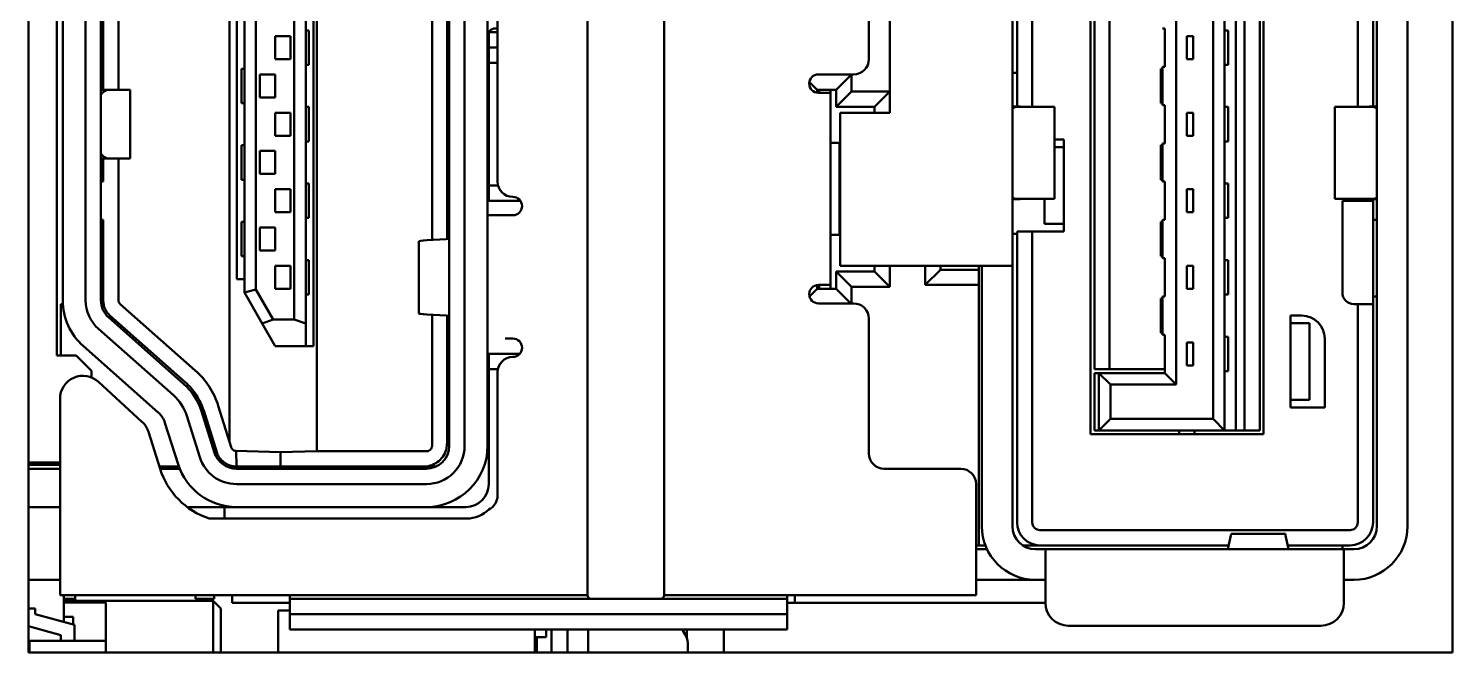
# Model space of a CAD drawing. Header units: millimetres. Extents: x 0 to 1863, y -9 to 1040.
# Drawn here: x 527.78 to 546.38, y 623.22 to 631.37 of the extents above; entities that cross this region are included whole.
import ezdxf

# ---------------------------------------------------------------- set-up
doc = ezdxf.new("R2010")
doc.units = ezdxf.units.MM
doc.header["$LTSCALE"] = 3.5
doc.layers.add('외형선(ISO)', color=7, linetype='Continuous', lineweight=50)

msp = doc.modelspace()

# ---------------------------------------------------------------- linework, layer by layer
at = {"layer": '외형선(ISO)'}
for p, q in [((527.7781, 623.2218), (527.7781, 641.8218)), ((546.3781, 641.8218), (546.3781, 623.2218)), ((535.0798, 624.2215), (535.0798, 641.0215)), ((536.0798, 641.0215), (536.0798, 624.2215)), ((545.3898, 624.8715), (545.3898, 640.3715)), ((545.7898, 640.3715), (545.7898, 624.8715)), ((531.5448, 639.3915), (531.5448, 625.8515)), ((533.2748, 639.3215), (533.2748, 625.9215)), ((533.4748, 639.3215), (533.4748, 625.9215)), ((533.7748, 625.9215), (533.7748, 639.3215)), ((530.4048, 625.9727), (530.4048, 639.2702)), ((541.6498, 626.0715), (541.6498, 639.1715)), ((543.8598, 639.1215), (543.8598, 626.1215)), ((543.9098, 639.1715), (543.9098, 626.0715)), ((543.6598, 626.1215), (543.6598, 638.9215)), ((543.5498, 626.1215), (543.5498, 638.2715)), ((528.1498, 638.1415), (528.1498, 627.1015)), ((531.4998, 638.0215), (531.4998, 627.2215)), ((543.3998, 626.1215), (543.3998, 638.1215)), ((543.2498, 626.2715), (543.2498, 637.9715)), ((531.2498, 637.6715), (531.2498, 627.5715)), ((531.3998, 637.724), (531.3998, 627.519)), ((542.7698, 637.5215), (542.7698, 626.7215)), ((530.5998, 627.9215), (530.5998, 637.3215)), ((530.7498, 627.9613), (530.7498, 637.2816)), ((541.6998, 626.9215), (541.6998, 637.3215)), ((541.8998, 626.9215), (541.8998, 637.3215)), ((530.4998, 637.1465), (530.4998, 628.0965)), ((533.0501, 628.6103), (533.0501, 636.6326)), ((533.2448, 636.6208), (533.2448, 628.6222)), ((533.9048, 629.3715), (533.9048, 635.8715)), ((540.6898, 630.3534), (540.6898, 634.8895)), ((540.8898, 630.3465), (540.8898, 634.8965)), ((545.1398, 634.8965), (545.1398, 630.3465)), ((545.3398, 634.889), (545.3398, 630.3539)), ((528.7548, 630.5715), (528.7548, 634.6715)), ((528.9545, 634.6715), (528.9545, 630.5715)), ((538.7548, 630.9715), (538.7548, 634.2715)), ((528.7248, 627.8215), (528.7248, 632.6215)), ((528.2248, 627.8215), (528.2248, 632.4215)), ((528.5248, 627.8215), (528.5248, 632.4215)), ((539.0298, 632.5815), (539.0298, 630.2715)), ((540.6298, 632.5815), (540.6298, 628.2715)), ((531.4398, 631.3465), (531.3998, 631.3465)), ((531.4398, 631.3465), (531.4398, 630.8965)), ((533.7898, 631.3241), (533.7898, 631.3215)), ((533.7898, 631.3215), (533.7898, 631.1215)), ((533.7898, 631.3215), (533.9048, 631.3215)), ((533.9048, 631.3715), (533.8748, 631.3715)), ((542.5898, 631.3715), (542.6198, 631.3715)), ((542.6198, 631.3715), (542.6198, 630.8715)), ((543.4498, 631.3465), (543.3998, 631.3465)), ((543.4498, 631.3465), (543.4498, 630.8965)), ((531.1998, 631.2715), (530.9998, 631.2715)), ((530.9998, 630.9715), (530.9998, 631.2715)), ((531.1998, 630.9715), (531.1998, 631.2715)), ((533.7898, 631.1215), (533.7898, 630.9215)), ((533.9048, 631.1215), (533.7898, 631.1215)), ((542.9076, 631.2715), (542.9076, 630.9715)), ((542.9921, 631.2715), (542.9076, 631.2715)), ((542.9921, 630.9715), (542.9921, 631.2715)), ((528.7548, 631.0315), (528.7248, 631.0315)), ((531.1998, 630.9715), (530.9998, 630.9715)), ((533.7898, 629.3215), (533.7898, 630.9215)), ((533.9048, 630.9215), (533.7898, 630.9215)), ((542.9076, 630.9715), (542.9921, 630.9715)), ((530.5598, 630.3965), (530.5598, 630.8465)), ((530.5998, 630.8465), (530.5598, 630.8465)), ((530.7998, 630.4715), (530.7998, 630.7715)), ((530.7998, 630.7715), (530.9998, 630.7715)), ((530.9998, 630.4715), (530.9998, 630.7715)), ((531.3998, 630.8965), (531.4398, 630.8965)), ((538.0948, 630.7715), (538.5548, 630.7715)), ((538.3298, 630.5715), (538.5298, 630.7715)), ((538.5298, 630.7715), (538.5298, 630.5465)), ((540.6298, 630.7915), (540.6898, 630.7915)), ((542.5898, 630.8465), (542.5698, 630.8465)), ((542.5698, 630.8465), (542.5698, 630.3965)), ((542.6198, 630.8715), (542.5898, 630.8715)), ((542.5898, 630.8715), (542.5898, 630.3715)), ((543.3998, 630.8965), (543.4498, 630.8965)), ((528.8203, 630.5715), (528.7248, 630.5715)), ((529.0311, 630.5715), (528.8203, 630.5715)), ((529.1048, 630.5715), (529.0311, 630.5715)), ((529.1048, 630.5715), (529.1048, 629.6715)), ((533.2748, 630.6715), (533.2448, 630.6715)), ((533.7898, 630.6715), (533.7748, 630.6715)), ((538.0798, 630.5715), (537.977, 630.6743)), ((538.0798, 630.5715), (538.3298, 630.5715)), ((538.0798, 630.5324), (538.0798, 630.5715)), ((538.1048, 630.5715), (538.1048, 630.5315)), ((538.2548, 630.5315), (538.2548, 630.5715)), ((538.3298, 630.5715), (538.3298, 630.3465)), ((538.3298, 630.3465), (538.5298, 630.5465)), ((538.5298, 630.5465), (539.0298, 630.5465)), ((538.8298, 630.3465), (539.0298, 630.5465)), ((530.5598, 630.3965), (530.5998, 630.3965)), ((530.7998, 630.4715), (530.9998, 630.4715)), ((533.2748, 630.3715), (533.2448, 630.3715)), ((533.7898, 630.3715), (533.7748, 630.3715)), ((538.0948, 630.5315), (538.1048, 630.5315)), ((538.2548, 630.5315), (538.1048, 630.5315)), ((538.2548, 630.5315), (538.2548, 628.0215)), ((540.6298, 630.3564), (540.8336, 630.3465)), ((542.5698, 630.3965), (542.5898, 630.3965)), ((542.5898, 630.3715), (542.6198, 630.3715)), ((542.6198, 630.3715), (542.6198, 629.8715)), ((545.3898, 630.3564), (545.1861, 630.3465)), ((531.1998, 630.2715), (530.9998, 630.2715)), ((530.9998, 629.9715), (530.9998, 630.2715)), ((531.1998, 629.9715), (531.1998, 630.2715)), ((531.4398, 630.3465), (531.3998, 630.3465)), ((531.4398, 630.3465), (531.4398, 629.8965)), ((538.3298, 630.3465), (538.8298, 630.3465)), ((538.3798, 628.2715), (538.3798, 630.2715)), ((538.8798, 630.2715), (538.3798, 630.2715)), ((538.8298, 630.3465), (538.8298, 630.2715)), ((538.8798, 630.2715), (539.0298, 630.2715)), ((540.6747, 630.3465), (540.6298, 630.3465)), ((541.1096, 630.3465), (540.6747, 630.3465)), ((541.1798, 630.3465), (541.1096, 630.3465)), ((541.1798, 629.1465), (541.1798, 630.3465)), ((542.9076, 630.2715), (542.9076, 629.9715)), ((542.9921, 630.2715), (542.9076, 630.2715)), ((542.9921, 629.9715), (542.9921, 630.2715)), ((543.4498, 630.3465), (543.3998, 630.3465)), ((543.4498, 630.3465), (543.4498, 629.8965)), ((544.9101, 630.3465), (544.8398, 630.3465)), ((544.8398, 630.3465), (544.8398, 629.1465)), ((545.345, 630.3465), (544.9101, 630.3465)), ((545.3898, 630.3465), (545.345, 630.3465)), ((530.5598, 629.3965), (530.5598, 629.8465)), ((530.5998, 629.8465), (530.5598, 629.8465)), ((531.1998, 629.9715), (530.9998, 629.9715)), ((531.3998, 629.8965), (531.4398, 629.8965)), ((538.3705, 629.8765), (538.2548, 629.8765)), ((538.3705, 629.8765), (538.3705, 628.6765)), ((541.1798, 629.9215), (541.2998, 629.9215)), ((541.2998, 629.8215), (541.1798, 629.8215)), ((541.2998, 628.7215), (541.2998, 629.9215)), ((542.5698, 629.8465), (542.5698, 629.3965)), ((542.5898, 629.8465), (542.5698, 629.8465)), ((542.6198, 629.8715), (542.5898, 629.8715)), ((542.5898, 629.8715), (542.5898, 629.3715)), ((542.9076, 629.9715), (542.9921, 629.9715)), ((543.3998, 629.8965), (543.4498, 629.8965)), ((528.7248, 629.6715), (528.8203, 629.6715)), ((528.7548, 629.3715), (528.7548, 629.6715)), ((528.8203, 629.6715), (529.0311, 629.6715)), ((528.9545, 629.6715), (528.9545, 627.8215)), ((529.0311, 629.6715), (529.1048, 629.6715)), ((530.7998, 629.4715), (530.7998, 629.7715)), ((530.7998, 629.7715), (530.9998, 629.7715)), ((530.9998, 629.4715), (530.9998, 629.7715)), ((530.7998, 629.4715), (530.9998, 629.4715)), ((528.7548, 629.3715), (528.7248, 629.3715)), ((530.5598, 629.3965), (530.5998, 629.3965)), ((531.1998, 629.2715), (530.9998, 629.2715)), ((530.9998, 628.9715), (530.9998, 629.2715)), ((531.1998, 628.9715), (531.1998, 629.2715)), ((531.4398, 629.3465), (531.3998, 629.3465)), ((531.4398, 629.3465), (531.4398, 628.8965)), ((533.7898, 629.3215), (533.9112, 629.3215)), ((533.7898, 629.3215), (533.7898, 629.1215)), ((542.5698, 629.3965), (542.5898, 629.3965)), ((542.5898, 629.3715), (542.6198, 629.3715)), ((542.6198, 629.3715), (542.6198, 628.8715)), ((542.9076, 629.2715), (542.9076, 628.9715)), ((542.9921, 629.2715), (542.9076, 629.2715)), ((542.9921, 628.9715), (542.9921, 629.2715)), ((543.4498, 629.3465), (543.3998, 629.3465)), ((543.4498, 629.3465), (543.4498, 628.8965)), ((533.2448, 629.1215), (533.2748, 629.1215)), ((533.7748, 629.1215), (533.7898, 629.1215)), ((533.7898, 629.1215), (534.2023, 629.1215)), ((540.6298, 629.1366), (540.8336, 629.1465)), ((540.6298, 629.1465), (540.6747, 629.1465)), ((540.6747, 629.1465), (541.1096, 629.1465)), ((541.0498, 629.1465), (541.0498, 628.8215)), ((541.1096, 629.1465), (541.1798, 629.1465)), ((544.8398, 629.1465), (544.9101, 629.1465)), ((544.9101, 629.1465), (545.345, 629.1465)), ((544.9398, 629.1215), (544.9398, 627.9215)), ((545.1398, 629.1215), (544.9398, 629.1215)), ((545.1398, 629.1465), (545.1398, 629.1215)), ((545.1398, 629.1215), (545.3398, 629.1215)), ((545.3898, 629.1366), (545.1861, 629.1465)), ((545.3398, 629.139), (545.3398, 629.1215)), ((545.3398, 629.1215), (545.3398, 627.7715)), ((545.345, 629.1465), (545.3898, 629.1465)), ((528.7248, 628.8715), (528.7548, 628.8715)), ((528.7548, 627.8215), (528.7548, 628.8715)), ((531.1998, 628.9715), (530.9998, 628.9715)), ((531.3998, 628.8965), (531.4398, 628.8965)), ((534.0048, 628.9315), (533.7748, 628.9315)), ((534.0048, 628.9315), (534.1048, 628.9315)), ((542.6198, 628.8715), (542.5898, 628.8715)), ((542.5898, 628.8715), (542.5898, 628.3715)), ((542.9076, 628.9715), (542.9921, 628.9715)), ((543.3998, 628.8965), (543.4498, 628.8965)), ((545.3898, 628.8715), (545.3398, 628.8715)), ((530.5598, 628.3965), (530.5598, 628.8465)), ((530.5998, 628.8465), (530.5598, 628.8465)), ((530.7998, 628.4715), (530.7998, 628.7715)), ((530.7998, 628.7715), (530.9998, 628.7715)), ((530.9998, 628.4715), (530.9998, 628.7715)), ((540.6298, 628.6915), (540.6898, 628.6915)), ((540.8898, 628.7215), (540.6898, 628.7215)), ((540.6898, 624.9215), (540.6898, 628.7215)), ((541.2998, 628.7215), (540.8898, 628.7215)), ((540.8898, 624.9215), (540.8898, 628.7215)), ((541.0498, 628.8215), (541.2998, 628.8215)), ((542.5898, 628.8465), (542.5698, 628.8465)), ((542.5698, 628.8465), (542.5698, 628.3965)), ((532.8748, 628.5923), (532.8748, 627.6507)), ((533.2346, 628.6215), (532.982, 628.6062)), ((538.3705, 628.6765), (538.2548, 628.6765)), ((528.7548, 628.4315), (528.7248, 628.4315)), ((528.7548, 628.3715), (528.7248, 628.3715)), ((530.5598, 628.3965), (530.5998, 628.3965)), ((530.7998, 628.4715), (530.9998, 628.4715)), ((531.4398, 628.3465), (531.3998, 628.3465)), ((531.4398, 628.3465), (531.4398, 627.8965)), ((542.5698, 628.3965), (542.5898, 628.3965)), ((542.5898, 628.3715), (542.6198, 628.3715)), ((542.6198, 628.3715), (542.6198, 627.8715)), ((543.4498, 628.3465), (543.3998, 628.3465)), ((543.4498, 628.3465), (543.4498, 627.8965)), ((530.9998, 627.9715), (530.9998, 628.2715)), ((531.1998, 628.2715), (530.9998, 628.2715)), ((531.1998, 627.9715), (531.1998, 628.2715)), ((538.8298, 628.1965), (538.3298, 628.1965)), ((538.3298, 628.1965), (538.5298, 627.9965)), ((538.3298, 628.1965), (538.3298, 627.9715)), ((538.3798, 628.2715), (538.8798, 628.2715)), ((538.8298, 628.2715), (538.8298, 628.1965)), ((538.8298, 628.1965), (539.0298, 627.9965)), ((538.8798, 628.2715), (540.0298, 628.2715)), ((539.0298, 628.2715), (539.0298, 627.9965)), ((539.4898, 628.0215), (539.4898, 628.2715)), ((539.6898, 628.2215), (539.4898, 628.0215)), ((539.6898, 628.2215), (539.6898, 628.2715)), ((540.1898, 628.2215), (539.6898, 628.2215)), ((540.0298, 628.2715), (540.6298, 628.2715)), ((540.1898, 628.2715), (540.1898, 628.2215)), ((540.1898, 628.0215), (540.1898, 628.2215)), ((540.2298, 628.2715), (540.2298, 624.8715)), ((540.6298, 628.2715), (540.6298, 624.8715)), ((542.9076, 628.2715), (542.9076, 627.9715)), ((542.9921, 628.2715), (542.9076, 628.2715)), ((542.9921, 627.9715), (542.9921, 628.2715)), ((530.4998, 628.0965), (530.5998, 628.0965)), ((530.7498, 627.9613), (530.5998, 627.9215)), ((530.9726, 627.5715), (530.7498, 627.9613)), ((531.1998, 627.9715), (530.9998, 627.9715)), ((538.0798, 627.9715), (537.9789, 627.8705)), ((538.0798, 627.9715), (538.0798, 628.0205)), ((538.3298, 627.9715), (538.0798, 627.9715)), ((538.1048, 628.0215), (538.0948, 628.0215)), ((538.1048, 628.0215), (538.1048, 627.9715)), ((538.1048, 628.0215), (538.2548, 628.0215)), ((538.2548, 627.9715), (538.2548, 628.0215)), ((538.3298, 627.9715), (538.5198, 627.7815)), ((539.0298, 627.9965), (538.5298, 627.9965)), ((538.5298, 627.9965), (538.5298, 627.7815)), ((540.1898, 628.0215), (539.4898, 628.0215)), ((540.1898, 628.0215), (540.1898, 624.6215)), ((542.9076, 627.9715), (542.9921, 627.9715)), ((528.1998, 627.7715), (528.2264, 627.7715)), ((528.1998, 627.5715), (528.1998, 627.7715)), ((528.729, 627.7715), (528.7548, 627.7715)), ((528.7548, 627.7715), (528.7548, 627.8215)), ((529.9553, 626.9068), (528.9764, 627.7728)), ((530.8298, 627.519), (530.5998, 627.9215)), ((531.3998, 627.8965), (531.4398, 627.8965)), ((538.5548, 627.7815), (538.0948, 627.7815)), ((542.5898, 627.8465), (542.5698, 627.8465)), ((542.5698, 627.3965), (542.5698, 627.8465)), ((542.6198, 627.8715), (542.5898, 627.8715)), ((542.5898, 627.8715), (542.5898, 627.3715)), ((543.3998, 627.8965), (543.4498, 627.8965)), ((545.1398, 627.7715), (545.0898, 627.7715)), ((545.3398, 627.7715), (545.1398, 627.7715)), ((545.1398, 627.7715), (545.1398, 624.9215)), ((545.3398, 627.8715), (545.3898, 627.8715)), ((545.3398, 627.7715), (545.3398, 624.9215)), ((528.1998, 627.1015), (528.1998, 627.5715)), ((529.8049, 626.7307), (528.826, 627.5968)), ((528.8459, 627.6192), (529.8248, 626.7532)), ((530.8298, 627.519), (530.9726, 627.5715)), ((531.2498, 627.5715), (530.9726, 627.5715)), ((531.2498, 627.5715), (531.3998, 627.519)), ((533.2346, 627.6214), (532.982, 627.6367)), ((533.0501, 625.9215), (533.0501, 627.6326)), ((533.2448, 627.6208), (533.2448, 625.9515)), ((538.7548, 625.8215), (538.7548, 627.5815)), ((544.2598, 627.6215), (544.4098, 627.6215)), ((544.2598, 627.6215), (544.2598, 626.4215)), ((528.6935, 627.447), (529.6724, 626.5809)), ((530.8298, 627.519), (530.9998, 627.2215)), ((531.3998, 627.2215), (531.3998, 627.519)), ((542.5698, 627.3965), (542.5898, 627.3965)), ((544.5098, 627.5215), (544.2598, 627.5215)), ((544.5098, 627.5215), (544.5098, 626.5215)), ((529.4736, 626.3563), (528.4947, 627.2223)), ((531.3998, 627.2215), (530.9998, 627.2215)), ((531.3998, 627.2215), (531.4998, 627.2215)), ((534.1048, 627.3215), (534.0048, 627.3215)), ((542.5898, 627.3715), (542.6198, 627.3715)), ((542.6198, 627.3715), (542.6198, 626.8715)), ((542.9076, 627.2715), (542.9076, 626.9715)), ((542.9921, 627.2715), (542.9076, 627.2715)), ((542.9921, 626.9715), (542.9921, 627.2715)), ((543.4498, 627.3465), (543.3998, 627.3465)), ((543.4498, 627.3465), (543.4498, 626.8965)), ((544.7098, 626.4215), (544.7098, 627.3215)), ((528.1498, 627.1015), (528.3998, 627.1015)), ((528.3998, 627.1015), (528.5998, 626.9015)), ((533.7898, 627.1215), (533.7898, 626.9215)), ((534.1943, 627.1215), (533.7898, 627.1215)), ((528.5998, 626.9015), (528.5998, 626.8152)), ((533.9089, 626.9215), (533.7898, 626.9215)), ((533.7898, 625.4215), (533.7898, 626.9215)), ((533.9048, 626.8815), (533.9048, 625.2715)), ((541.6998, 626.9215), (541.8998, 626.9215)), ((541.7598, 626.8715), (541.6998, 626.8715)), ((541.6998, 626.1215), (541.6998, 626.8715)), ((542.6198, 626.8715), (541.7598, 626.8715)), ((541.9098, 626.7215), (541.7598, 626.8715)), ((541.7598, 626.1215), (541.7598, 626.8715)), ((542.6198, 626.9215), (541.8998, 626.9215)), ((542.6198, 626.8715), (542.7698, 626.7215)), ((542.9076, 626.9715), (542.9921, 626.9715)), ((543.3998, 626.8965), (543.4498, 626.8965)), ((528.6925, 626.7572), (529.2608, 626.2363)), ((533.2448, 626.7915), (533.2748, 626.7915)), ((542.7698, 626.7215), (541.9098, 626.7215)), ((541.9098, 626.2715), (541.9098, 626.7215)), ((528.1898, 626.5355), (528.1898, 624.2215)), ((544.2598, 626.5215), (544.5098, 626.5215)), ((529.8471, 626.312), (530.0176, 625.7711)), ((530.2083, 625.8313), (530.0378, 626.3721)), ((530.237, 625.8403), (530.0664, 626.3812)), ((530.4048, 625.9727), (530.2566, 626.4428)), ((541.7598, 626.1215), (541.9098, 626.2715)), ((543.2498, 626.2715), (541.9098, 626.2715)), ((543.3998, 626.1215), (543.2498, 626.2715)), ((544.7098, 626.4215), (544.2598, 626.4215)), ((529.3442, 626.1055), (529.4974, 625.6203)), ((529.7315, 625.6809), (529.5609, 626.2218)), ((541.6998, 626.1215), (541.7598, 626.1215)), ((541.7598, 626.1215), (543.3998, 626.1215)), ((542.8098, 626.0715), (542.8098, 626.1215)), ((543.0098, 626.1215), (543.0098, 626.0715)), ((543.3998, 626.1215), (543.5498, 626.1215)), ((543.5498, 626.1215), (543.6598, 626.1215)), ((543.6598, 626.1215), (543.8598, 626.1215)), ((530.4266, 625.9018), (530.4048, 625.9727)), ((543.9098, 626.0715), (541.6498, 626.0715)), ((531.0714, 625.8391), (530.4891, 625.8543)), ((530.4891, 625.8543), (530.4945, 625.6515)), ((531.0714, 625.8391), (531.5448, 625.8515)), ((531.0714, 625.6515), (531.0714, 625.8391)), ((531.5448, 625.8515), (532.9801, 625.8515)), ((527.7781, 625.7015), (528.1898, 625.7015)), ((527.7781, 625.6718), (527.9127, 625.6718)), ((527.7781, 625.6715), (528.1898, 625.6715)), ((527.7781, 625.6215), (528.1898, 625.6215)), ((527.9389, 625.7015), (527.9389, 625.6715)), ((528.1398, 625.6715), (528.1398, 625.7015)), ((529.7414, 625.6515), (529.4875, 625.6515)), ((529.497, 625.6215), (529.7528, 625.6215)), ((529.5998, 625.6515), (529.5998, 625.6215)), ((530.4945, 625.6515), (530.3637, 625.6515)), ((530.3998, 625.6368), (530.3998, 625.6515)), ((530.4945, 625.6515), (531.0714, 625.6515)), ((532.9748, 625.6215), (530.4945, 625.6215)), ((531.0714, 625.6515), (532.9448, 625.6515)), ((531.6377, 625.6215), (531.6377, 625.6515)), ((532.0777, 625.6515), (532.0777, 625.6215)), ((532.9448, 625.6515), (533.1056, 625.6515)), ((539.9548, 625.6215), (538.9548, 625.6215)), ((532.9748, 625.4215), (530.4945, 625.4215)), ((540.1548, 624.2215), (540.1548, 625.4215)), ((528.1898, 625.1215), (527.7781, 625.1215)), ((530.3398, 625.1215), (529.851, 625.1215)), ((530.1387, 624.9715), (533.5048, 624.9715)), ((530.3398, 625.1215), (530.4945, 625.1215)), ((530.3398, 625.1215), (530.3398, 624.9715)), ((530.4945, 625.1215), (532.9748, 625.1215)), ((532.9748, 625.1215), (533.4898, 625.1215)), ((545.0398, 624.8215), (540.9898, 624.8215)), ((540.1548, 624.6215), (540.1898, 624.6215)), ((540.276, 624.6215), (540.1898, 624.6215)), ((540.9898, 624.6215), (540.764, 624.6215)), ((543.4534, 624.6215), (540.9898, 624.6215)), ((543.4471, 624.5929), (543.4815, 624.75)), ((543.4848, 624.7715), (544.1948, 624.7715)), ((543.4848, 624.7624), (543.4848, 624.7715)), ((544.1948, 624.7715), (544.1948, 624.7624)), ((544.2325, 624.5929), (544.1982, 624.75)), ((545.0398, 624.6215), (544.2263, 624.6215)), ((544.9398, 624.6215), (544.9398, 624.5715)), ((540.2974, 624.5715), (540.1548, 624.5715)), ((540.9298, 624.5715), (541.0598, 624.5715)), ((541.0598, 623.9715), (541.0598, 624.5715)), ((541.0598, 624.5715), (544.9598, 624.5715)), ((544.9598, 624.5715), (544.9598, 623.9715)), ((544.9598, 624.5715), (545.0898, 624.5715)), ((528.1898, 623.9715), (528.1898, 624.2215)), ((535.0798, 624.2215), (535.0798, 623.9715)), ((536.0798, 623.9715), (536.0798, 624.2215)), ((540.1548, 624.2215), (540.1548, 623.9715)), ((527.7781, 624.1715), (528.1898, 624.1715)), ((540.9298, 624.1715), (540.1548, 624.1715)), ((540.9298, 624.1715), (541.0598, 624.1715)), ((544.9598, 624.1715), (545.0898, 624.1715)), ((535.0798, 623.9715), (528.1898, 623.9715)), ((528.2398, 623.9715), (528.2398, 623.62)), ((528.3889, 623.9218), (528.2398, 623.9218)), ((530.1898, 623.8975), (528.2398, 623.8975)), ((528.7898, 623.8757), (528.2398, 623.8757)), ((528.3889, 623.9715), (528.3889, 623.8975)), ((528.7898, 623.3737), (528.7898, 623.8757)), ((529.9578, 623.9218), (529.9578, 623.9715)), ((529.9578, 623.9218), (530.0059, 623.9218)), ((530.156, 623.9218), (530.0059, 623.9218)), ((530.156, 623.9218), (530.2035, 623.9218)), ((530.1898, 623.8975), (530.1898, 623.2218)), ((530.2898, 623.7975), (530.1898, 623.8975)), ((530.2035, 623.9715), (530.2035, 623.9218)), ((530.4398, 623.8715), (530.4398, 623.9715)), ((530.4398, 623.8715), (530.6398, 623.8715)), ((531.1898, 623.8715), (530.6398, 623.8715)), ((531.1898, 623.9715), (531.1898, 623.9215)), ((531.1898, 623.9215), (531.1898, 623.7215)), ((535.1298, 623.9215), (531.1898, 623.9215)), ((536.0298, 623.9215), (535.1298, 623.9215)), ((537.6898, 623.9215), (536.0298, 623.9215)), ((540.1548, 623.9715), (536.0798, 623.9715)), ((537.6898, 623.9215), (537.6898, 623.9715)), ((537.6898, 623.7215), (537.6898, 623.9215)), ((537.6898, 623.8715), (537.7898, 623.8715)), ((537.7898, 623.8715), (537.7898, 623.9715)), ((537.7898, 623.8715), (537.9898, 623.8715)), ((541.0598, 623.8715), (537.9898, 623.8715)), ((541.0598, 623.8715), (541.0598, 623.9715)), ((544.9598, 623.8715), (544.9598, 623.9715)), ((527.7781, 623.7987), (527.8648, 623.7987)), ((527.8648, 623.7987), (527.8648, 623.7237)), ((527.8648, 623.7237), (528.3773, 623.582)), ((528.2398, 623.6882), (528.3598, 623.6882)), ((528.3598, 623.5868), (528.3598, 623.6882)), ((530.2898, 623.7975), (530.2898, 623.2218)), ((531.0401, 623.7725), (531.0401, 623.2218)), ((531.0401, 623.7725), (531.1898, 623.7725)), ((537.6898, 623.7215), (531.1898, 623.7215)), ((531.1898, 623.7215), (531.1898, 623.5215)), ((537.6898, 623.7215), (537.6898, 623.5215)), ((527.7781, 623.5661), (528.2023, 623.4488)), ((528.3773, 623.582), (528.3773, 623.3737)), ((531.1898, 623.5215), (537.6898, 623.5215)), ((534.3901, 623.2218), (534.3901, 623.5215)), ((534.5389, 623.5215), (534.5389, 623.4218)), ((534.6076, 623.5215), (534.6076, 623.2218)), ((534.8189, 623.5215), (534.8189, 623.2218)), ((535.0901, 623.2218), (535.0901, 623.5215)), ((536.3789, 623.5215), (536.3789, 623.4003)), ((536.8589, 623.5215), (536.8589, 623.2218)), ((544.6598, 623.5715), (541.3598, 623.5715)), ((527.7898, 623.2218), (527.7898, 623.3737)), ((527.7898, 623.3737), (528.7898, 623.3737)), ((528.2023, 623.4488), (528.2023, 623.3737)), ((528.7898, 623.2218), (528.7898, 623.3737)), ((534.3901, 623.4218), (534.5135, 623.4218)), ((534.4189, 623.2218), (534.4189, 623.4218)), ((534.5135, 623.4218), (534.5389, 623.4218)), ((536.3901, 623.318), (536.3901, 623.2218)), ((527.7781, 623.2647), (527.7898, 623.2647)), ((546.3781, 623.2218), (527.7781, 623.2218))]:
    msp.add_line(p, q, dxfattribs=at)
for centre, radius, start, end in [((533.8748, 631.2715), 0.1, 90, 180), ((538.5548, 630.9715), 0.2, 270, 0), ((538.0948, 630.6515), 0.12, 90, 270), ((528.8284, 629.8915), 0.3, 249.79506, 255.79574), ((534.1048, 629.3715), 0.2, 180, 270), ((534.1048, 629.0515), 0.12, 270, 90), ((538.0948, 627.9015), 0.12, 90, 270), ((529.0248, 627.8215), 0.8, 180, 228.5), ((529.0248, 627.8215), 0.5, 180, 228.5), ((529.0248, 627.8215), 0.3, 180, 228.5), ((538.5548, 627.5815), 0.2, 0, 90), ((545.0898, 627.9215), 0.15, 180, 270), ((544.4098, 627.3215), 0.3, 0, 90), ((534.1048, 627.2015), 0.12, 270, 90), ((534.1048, 626.8815), 0.2, 90, 180), ((528.4898, 626.5361), 0.3, 47.48955, 180.09916), ((529.2748, 626.1316), 0.8, 17.5, 48.5), ((529.2748, 626.1316), 0.6, 17.5, 48.5), ((529.2748, 626.1316), 0.3, 17.5, 48.5), ((529.0581, 626.0151), 0.3, 17.52557, 47.48955), ((532.9748, 625.9215), 0.8, 270, 0), ((532.9748, 625.9215), 0.5, 270, 360), ((532.9748, 625.9215), 0.3, 270, 0), ((532.9448, 625.9515), 0.3, 354.27725, 0.00001), ((530.4945, 625.9215), 0.5, 197.50001, 270), ((530.4945, 625.9215), 0.3, 197.5, 270), ((538.9548, 625.8215), 0.2, 180, 270), ((530.451, 625.9215), 1, 197.52557, 251.80513), ((530.4945, 625.9215), 0.8, 197.5, 270), ((532.9448, 625.9515), 0.3, 270.00144, 275.74597), ((539.9548, 625.4215), 0.2, 0, 90), ((533.4898, 625.4215), 0.3, 270, 0), ((533.7048, 625.2715), 0.2, 294.93639, 0), ((533.5048, 625.3715), 0.4, 270, 315.30052), ((540.9298, 624.8715), 0.7, 180, 270), ((540.9298, 624.8715), 0.3, 180, 270), ((540.9898, 624.9215), 0.3, 180, 270), ((540.9898, 624.9215), 0.1, 180, 270), ((545.0398, 624.9215), 0.3, 270, 0), ((545.0398, 624.9215), 0.1, 270, 0), ((545.0898, 624.8715), 0.7, 270, 0), ((545.0898, 624.8715), 0.3, 270, 0), ((535.1298, 623.9715), 0.05, 180, 270), ((536.0298, 623.9715), 0.05, 270, 0), ((541.3598, 623.8715), 0.3, 180, 270), ((544.6598, 623.8715), 0.3, 270, 0)]:
    msp.add_arc(centre, radius, start, end, dxfattribs=at)
for centre, major_axis, ratio, start_param, end_param in [((528.8203, 630.2715), (0, 0.3), 0.5, 0.0000002, 0.6899092), ((540.6747, 630.1465), (0, 0.2), 0.4694716, 0.0000002, 0.4980336), ((545.345, 630.1465), (0, 0.2), 0.4694716, 5.7851517, 6.2831852), ((528.8203, 629.9715), (0, -0.3), 0.5, 5.5932764, 6.2831855), ((540.6747, 629.3465), (0, -0.2), 0.4694716, 5.785152, 6.2831855), ((545.345, 629.3465), (0, -0.2), 0.4694716, 6.2831852, 6.7812186), ((533.6748, 628.5923), (0.8, 0), 0.0349206, 2.6179939, 3.1415927), ((532.9745, 628.6268), (0.3003, 0), 0.0349406, 5.7598804, 6.2832068), ((528.7571, 627.7326), (0.0882, -0.0012), 0.4408016, 1.5497, 1.6027914), ((533.6748, 627.6507), (-0.8, 0), 0.0349209, 0, 0.5235988), ((532.9745, 627.6161), (0.3003, 0), 0.0349409, 6.2831638, 6.8064902), ((543.4373, 624.8736), (0, -0.3022), 0.0871846, 6.2831335, 6.6623039), ((543.4912, 624.4713), (0, -0.3002), 0.0874727, 3.3875008, 3.5219651), ((544.1884, 624.4713), (0, -0.3002), 0.0874727, 2.7612202, 2.8956845), ((544.2423, 624.8736), (0, -0.3022), 0.0871846, 5.9040667, 6.2832371)]:
    msp.add_ellipse(centre, major_axis=major_axis, ratio=ratio, start_param=start_param, end_param=end_param, dxfattribs=at)
for points, knots in [([(528.7548, 627.8215), (528.7548, 627.8024), (528.7568, 627.7835), (528.7648, 627.7462), (528.7708, 627.728), (528.7865, 627.6932), (528.7962, 627.6766), (528.8188, 627.6459), (528.8317, 627.6319), (528.8459, 627.6192)], [-0.02287657, -0.02287657, -0.02287657, -0.02287657, -0.017170194, -0.017170194, -0.011439302, -0.011439302, -0.005710334, -0.005710334, -0.000002135, -0.000002135, -0.000002135, -0.000002135]), ([(528.9764, 627.7728), (528.973, 627.7759), (528.9699, 627.7793), (528.9646, 627.7867), (528.9623, 627.7907), (528.9585, 627.799), (528.957, 627.8034), (528.9551, 627.8123), (528.9545, 627.8169), (528.9545, 627.8215)], [0.0000010011, 0.0000010011, 0.0000010011, 0.0000010011, 0.0013724266, 0.0013724266, 0.0027468288, 0.0027468288, 0.0041213168, 0.0041213168, 0.0054926183, 0.0054926183, 0.0054926183, 0.0054926183]), ([(530.2566, 626.4428), (530.2283, 626.5321), (530.1886, 626.6167), (530.0866, 626.7738), (530.0254, 626.8445), (529.9553, 626.9068)], [0.000003853, 0.000003853, 0.000003853, 0.000003853, 0.028101019, 0.028101019, 0.056217501, 0.056217501, 0.056217501, 0.056217501]), ([(529.8248, 626.7532), (529.8809, 626.7035), (529.9301, 626.6465), (530.0118, 626.5207), (530.0439, 626.4526), (530.0664, 626.3812)], [0.000003032, 0.000003032, 0.000003032, 0.000003032, 0.022494448, 0.022494448, 0.044980061, 0.044980061, 0.044980061, 0.044980061]), ([(530.4891, 625.8543), (530.4832, 625.8568), (530.4753, 625.8541), (530.4527, 625.8654), (530.4458, 625.8709), (530.437, 625.881), (530.4343, 625.8849), (530.4298, 625.893), (530.428, 625.8973), (530.4266, 625.9018)], [-0.010353799, -0.010353799, -0.010353799, -0.010353799, -0.005422166, -0.005422166, -0.002795294, -0.002795294, -0.00139599, -0.00139599, -0.000001176, -0.000001176, -0.000001176, -0.000001176]), ([(532.9749, 625.653), (533.0093, 625.6564), (533.0429, 625.6658), (533.105, 625.6955), (533.1331, 625.7154), (533.1813, 625.7637), (533.2011, 625.7918), (533.2306, 625.8538), (533.2399, 625.8872), (533.2433, 625.9216)], [-0.041391488, -0.041391488, -0.041391488, -0.041391488, -0.030948697, -0.030948697, -0.020667022, -0.020667022, -0.010408484, -0.010408484, -0.000001445, -0.000001445, -0.000001445, -0.000001445]), ([(533.0501, 625.9215), (533.0501, 625.9167), (533.0496, 625.912), (533.0476, 625.9026), (533.0461, 625.898), (533.0407, 625.8855), (533.0357, 625.8782), (533.0234, 625.8658), (533.016, 625.8608), (533.0036, 625.8554), (532.999, 625.8539), (532.9896, 625.8519), (532.9849, 625.8515), (532.9801, 625.8515)], [0.000001, 0.000001, 0.000001, 0.000001, 0.001443913, 0.001443913, 0.002881867, 0.002881867, 0.005497626, 0.005497626, 0.008113398, 0.008113398, 0.009551231, 0.009551231, 0.010993923, 0.010993923, 0.010993923, 0.010993923]), ([(530.4945, 625.6515), (530.4906, 625.6515), (530.4881, 625.6514), (530.4769, 625.652), (530.4724, 625.6523), (530.4582, 625.6538), (530.4492, 625.6551), (530.4224, 625.6606), (530.405, 625.6661), (530.3721, 625.6801), (530.3567, 625.6886), (530.3298, 625.707), (530.3181, 625.7164), (530.2911, 625.7424), (530.2769, 625.76), (530.2531, 625.7983), (530.2437, 625.8188), (530.237, 625.8403)], [0.000001881, 0.000001881, 0.000001881, 0.000001881, 0.001159019, 0.001159019, 0.001787808, 0.001787808, 0.002878715, 0.002878715, 0.005055924, 0.005055924, 0.007152059, 0.007152059, 0.00894536, 0.00894536, 0.011636647, 0.011636647, 0.014326912, 0.014326912, 0.014326912, 0.014326912]), ([(536.313, 623.5214), (536.335, 623.4963), (536.3549, 623.4646), (536.3814, 623.4002), (536.3901, 623.3558), (536.3901, 623.318)], [-0.155282529, -0.155282529, -0.155282529, -0.155282529, -0.145696156, -0.145696156, -0.13437623, -0.13437623, -0.13437623, -0.13437623])]:
    msp.add_open_spline(points, degree=3, knots=knots, dxfattribs=at)

doc.saveas('drawing.dxf')
